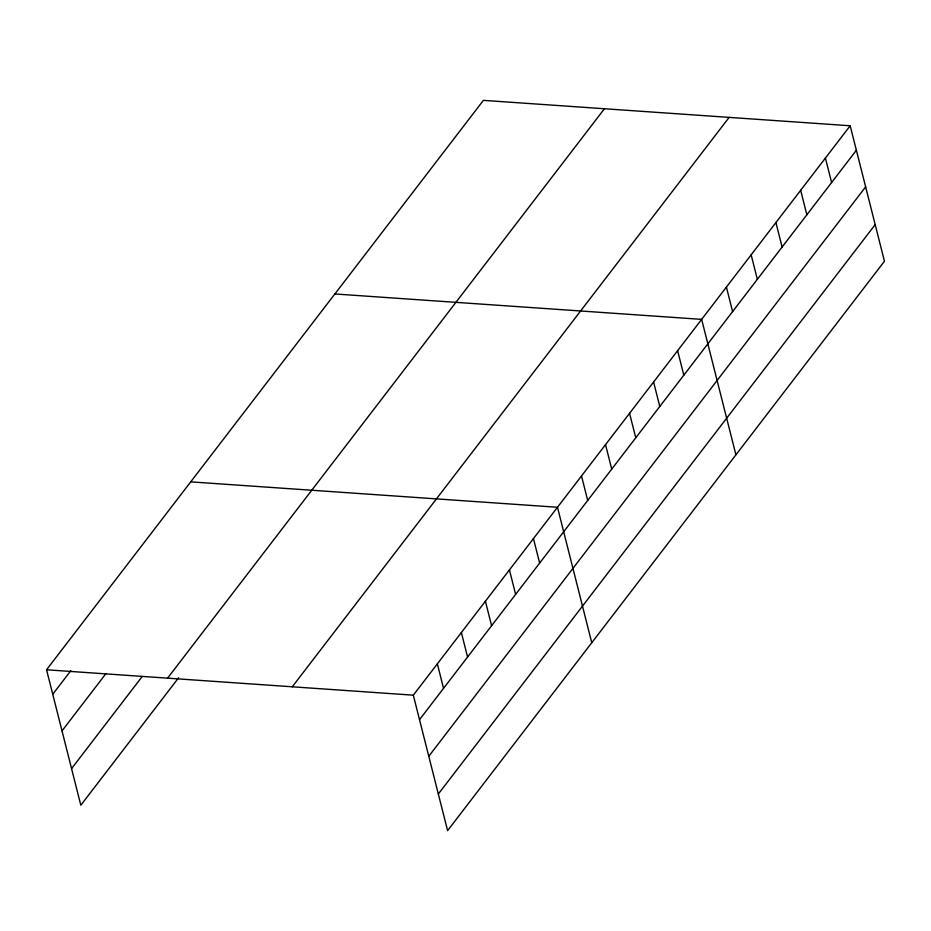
<?xml version="1.0" encoding="UTF-8"?>
<svg xmlns="http://www.w3.org/2000/svg" width="931" height="931" viewBox="0 0 931 931"><rect width="100%" height="100%" fill="white"/><g stroke="black" fill="none" stroke-linecap="round" stroke-linejoin="round"><path stroke-width="1.4" d="M178.647 677.721L80.822 805.234L46.55 669.773L483.398 100.362L850.178 125.766L884.45 261.227L447.602 830.638L413.317 695.178L850.178 125.766M52.741 694.258L70.768 670.762M62.016 730.882L105.773 673.835M71.559 768.61L141.919 676.895M167.58 678.152L604.44 108.741M292.287 686.787L729.136 117.387M419.52 719.663L856.369 150.252M428.784 756.286L865.632 186.875M438.326 794.015L875.187 224.604M334.869 293.963L701.648 319.368L735.921 454.828M190.715 481.862L557.483 507.267L591.755 642.727M46.55 669.773L413.317 695.178M825.413 158.037L831.616 182.523M800.66 190.296L806.863 214.782M775.907 222.567L782.098 247.052M751.154 254.838L757.345 279.312M726.401 287.097L732.592 311.582M677.617 350.684L683.808 375.17M653.585 382.001L659.788 406.486M629.565 413.317L635.757 437.803M605.534 444.634L611.725 469.119M581.503 475.95L587.705 500.436M533.451 538.584L539.654 563.069M509.432 569.912L515.623 594.385M485.4 601.228L491.591 625.702M461.369 632.545L467.571 657.03M437.349 663.861L443.54 688.346"/></g></svg>
